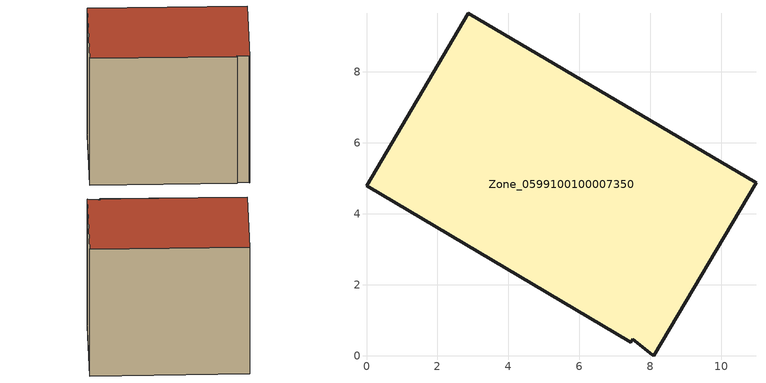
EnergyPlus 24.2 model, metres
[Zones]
Zone_0599100100007350
 floor ground (C_G): 8.1,0 8.05,0.03 7.49,0.47 7.45,0.39 0,4.79 2.87,9.65 10.97,4.87 z1.46
 wall outside (C_F): 8.1,0 10.97,4.87 2.87,9.65 0,4.79 7.45,0.39 7.49,0.47 8.05,0.03 8.1,0 z1.46:10.16
 roof outside (C_R): 8.05,0.03 8.1,0 10.97,4.87 2.87,9.65 0,4.79 7.45,0.39 7.49,0.47 z10.16
[BUILDING]
Pand.0599100100007350: North Axis=0; Terrain=City; Loads Convergence Tolerance Value=0.04; Temperature Convergence Tolerance Value=0.4; Solar Distribution=FullExterior; Maximum Number of Warmup Days=25; Minimum Number of Warmup Days=1
[Site:Location]
Rotterdam.The.Hague.AP_ZH_NLD Design_Conditions: Latitude=51.96; Longitude=4.45; Time Zone=1; Elevation=-4.5
[SITE:GROUNDTEMPERATURE:BUILDINGSURFACE]
18, 18, 18, 18, 18, 18, 18, 18, 18, 18, 18, 18
[MATERIAL] Thermal Absorptance=0.9; Solar Absorptance=0.7; Visible Absorptance=0.7
Name | Roughness | Thickness | Conductivity | Density | Specific Heat
G.TC.2006-2014 | MediumSmooth | 0.15 | 0.06 | 540 | 1210
F.TC.2006-2014 | Rough | 0.3 | 0.12 | 1920 | 840
R.TC.2006-2014 | MediumRough | 0.2 | 0.08 | 1500 | 1000
[CONSTRUCTION]
C_G: G.TC.2006-2014
C_F: F.TC.2006-2014
C_R: R.TC.2006-2014
[ZONE]
Zone_0599100100007350: Type=1; Multiplier=1; Ceiling Height=Autocalculate; Volume=Autocalculate; Floor Area=autocalculate; Part of Total Floor Area=Yes
[ZONEINFILTRATION:DESIGNFLOWRATE]
Infil_Zone_0599100100007350: Zone or ZoneList or Space or SpaceList=Zone_0599100100007350; Schedule=AlwaysOn; Design Flow Rate Calculation Method=Flow/Area; Flow Rate per Floor Area=0.0015; Constant Term Coefficient=1; Temperature Term Coefficient=0; Velocity Term Coefficient=0; Velocity Squared Term Coefficient=0
[HVACTEMPLATE:ZONE:IDEALLOADSAIRSYSTEM]
Zone_0599100100007350: Maximum Heating Supply Air Temperature=50; Minimum Cooling Supply Air Temperature=13; Maximum Heating Supply Air Humidity Ratio=0.0156; Minimum Cooling Supply Air Humidity Ratio=0.0077; Heating Limit=NoLimit; Cooling Limit=NoLimit; Dehumidification Control Type=ConstantSensibleHeatRatio; Cooling Sensible Heat Ratio=0.7; Dehumidification Setpoint=60; Humidification Control Type=None; Humidification Setpoint=30; Outdoor Air Method=None; Outdoor Air Flow Rate per Person=0.00944; Outdoor Air Flow Rate per Zone Floor Area=0; Outdoor Air Flow Rate per Zone=0; Demand Controlled Ventilation Type=None; Outdoor Air Economizer Type=NoEconomizer; Heat Recovery Type=None; Sensible Heat Recovery Effectiveness=0.7; Latent Heat Recovery Effectiveness=0.65
[ZONECONTROL:THERMOSTAT]
ThermostatControl_Zone_0599100100007350: Zone or ZoneList=Zone_0599100100007350; Control Type Schedule=DualSetpointControlType; Control 1=Thermostat_Zone_0599100100007350; Temperature Difference Between Cutout And Setpoint=0
[THERMOSTATSETPOINT:DUALSETPOINT]
Thermostat_Zone_0599100100007350: Heating Setpoint Temperature Schedule=HeatingSetpoint_Zone_0599100100007350; Cooling Setpoint Temperature Schedule=CoolingSetpoint_Zone_0599100100007350
[SCHEDULE:COMPACT]
HeatingSetpoint_Zone_0599100100007350: Through: 12/31, For: AllDays, Until: 24:00, 21
CoolingSetpoint_Zone_0599100100007350: Through: 12/31, For: AllDays, Until: 24:00, 24
DualSetpointControlType: Through: 12/31, For: AllDays, Until: 24:00, 4
AlwaysOn: Through: 12/31, For: AllDays, Until: 24:00, 1
